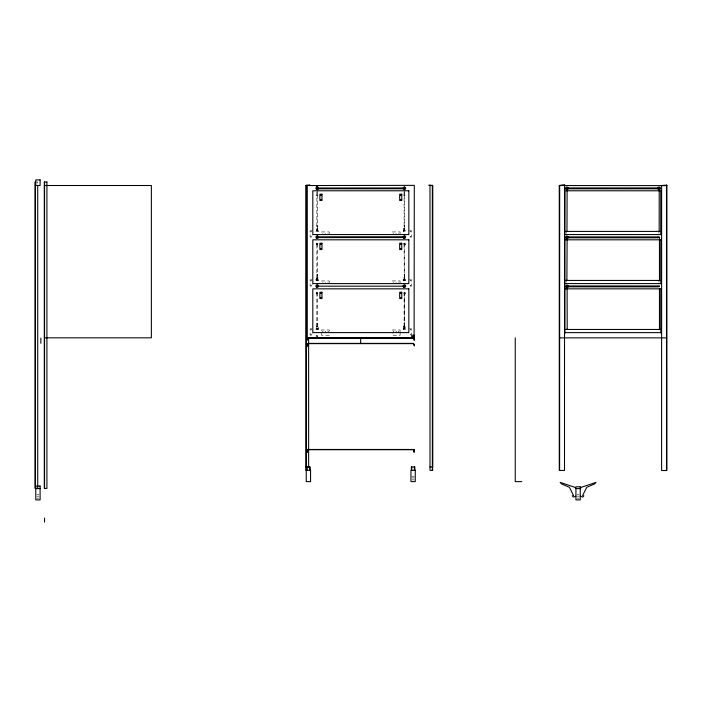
<?xml version="1.0" encoding="UTF-8"?>
<svg xmlns="http://www.w3.org/2000/svg" width="702" height="702" viewBox="0 0 702 702"><rect width="100%" height="100%" fill="white"/><g stroke="black" fill="none" stroke-linecap="round" stroke-linejoin="round"><path stroke-width="0.53" stroke-dasharray="3.51 2.63" d="M317.497 325.982C320.498 330.317 314.057 327.062 316.365 329.343M316.813 280.352C319.015 280.914 313.741 279.791 316.813 279.422M318.375 230.66L318.401 231.563L315.926 231.563L315.909 230.651L317.322 230.651L316.47 230.66M315.926 328.431C317.322 328.896 316.672 326.834 316.83 325.982C318.866 325.658 316.26 329.335 317.497 328.413M317.83 279.44C315.216 280.045 319.717 278.246 317.304 276.992C315.724 276.641 317.576 280.116 315.926 279.44M317.497 329.343L318.375 329.343L318.401 328.422L316.856 328.431L317.041 325.982M316.865 292.769L316.804 328.431M318.375 280.344C319.059 279.501 317.55 279.063 316.918 279.44C317.866 272.859 316.137 280.774 317.497 279.422M316.865 244.849L316.865 279.317L317.383 279.317M316.865 191.795L316.865 230.537L318.032 230.66M317.444 292.69L317.444 323.771C317.927 325.175 316.637 329.08 317.383 328.308M317.444 243.699L317.497 279.431M317.444 194.919L317.444 225.877C317.085 239.821 317.014 221.481 317.83 230.66M317.444 193.849L317.444 189.575M404.519 325.982C402.43 325.123 404.422 332.221 404.694 325.982C407.283 328.931 401.325 328.211 403.694 329.343M404.721 280.352L403.15 280.344L403.132 279.431L404.615 279.317L404.668 243.699M403.15 231.563C403.141 231.546 403.352 230.089 405.054 230.66M404.721 279.422L404.01 279.44L404.115 276.992L404.747 276.992L404.791 279.431L403.799 279.422M404.027 325.982L404.08 328.422L405.598 328.422L405.624 329.335L404.835 329.343M404.089 292.769L404.089 328.308L405.598 328.431M404.721 276.992C404.922 283.117 403.659 276.114 404.334 276.992M404.089 244.849L404.264 279.431M404.089 191.795L404.089 225.965C401.114 236.039 407.45 227.922 404.08 228.211C406.405 234.196 401.456 227.948 404.589 228.211M404.378 292.725L404.536 324.359L404.668 292.69M404.668 194.919L404.668 226C403.404 228.834 405.87 231.502 405.414 231.572M404.668 193.849L404.668 189.575M404.484 280.352C406.44 280.879 405.545 278.457 403.913 279.44M404.598 328.317L404.484 324.21M316.865 226.307L317.313 226.439M316.865 275.087L317.383 275.21L316.927 275.21M316.865 324.078L317.313 324.21M404.089 226.307L404.615 226.439L404.176 226.579M404.089 275.087L404.615 275.219L404.159 275.359M410.731 334.31L410.275 334.222L410.67 334.477M322.63 233.406L323.095 233.406M325.237 233.406L325.71 233.406M327.869 233.406L328.343 233.406M393.304 233.406L393.778 233.406M395.946 233.406L396.419 233.406M398.552 233.406L399.026 233.406M325.702 282.52L325.263 282.564M328.334 282.52L327.895 282.564M393.769 282.52L393.331 282.564M396.411 282.52L395.972 282.564M399.017 282.52L398.578 282.564M323.087 282.537L322.648 282.564M393.673 331.677L393.506 331.247L393.453 331.704M396.305 331.677L396.139 331.247L396.095 331.704M325.605 331.677L325.474 331.239L325.386 331.704M328.238 331.677L328.106 331.239L328.018 331.704M322.973 331.686L322.841 331.239L322.78 331.704M398.876 331.704L398.771 331.239L398.701 331.704M317.155 336.951C319.524 335.021 314.303 334.994 316.672 336.951M405.572 230.66L405.159 230.66M315.926 280.344L316.584 280.335M403.15 280.344L403.799 280.335M315.926 329.335L316.584 329.326M403.15 329.335L403.799 329.326M404.835 280.352L405.572 280.344M318.199 231.572L317.83 231.555M317.497 280.335L318.348 280.344L317.83 280.352M404.01 279.431L405.054 279.44M316.909 226.43L316.979 226.579M316.909 230.537L317.392 230.651M316.892 230.66L317.313 230.537M317.374 324.359L317.041 324.35M404.545 328.422L404.264 328.422M404.668 276.992L404.519 276.992M317.83 279.422L317.093 279.431M403.492 231.555L404.721 231.572M316.269 329.335L317.383 329.343M403.694 230.642L404.668 230.66L403.913 230.66M317.365 276.992L316.83 276.992M318.375 328.422L317.243 328.431M404.203 328.317L403.15 328.431M403.589 329.326L404.15 329.326M317.225 228.211L316.699 230.642M317.269 279.44L317.725 279.44M404.484 279.44L404.949 279.44M317.225 325.991L316.83 325.982M403.913 329.326L405.598 329.335M35.363 182.002L37.724 182.002L37.724 184.187M312.206 230.8L310.108 230.8L310.108 237.109L312.206 237.109L312.206 235.003M409.45 230.8L411.547 230.8L411.547 237.109L409.45 237.109M312.206 279.826L310.108 279.826L310.108 286.126L312.206 286.126L312.206 284.029M409.45 279.826L411.547 279.826L411.547 286.126L409.45 286.126M312.206 328.852L310.108 328.852L310.108 335.152L312.206 335.152L312.206 333.055M409.45 328.852L411.547 328.852L411.547 335.152M317.041 329.326L318.375 329.335M329.273 335.24L321.569 335.231L321.569 329.975L329.273 329.975L329.273 332.608M412.03 476.246L414.189 476.246M412.03 477.895L414.189 477.895M412.03 479.861L414.189 479.861M36.855 494.533L39.022 494.533M577 494.533L579.168 494.533M36.855 496.182L39.022 496.182M577 496.182L579.168 496.182M36.855 498.148L39.022 498.148M577 498.148L579.168 498.148M403.913 328.439L405.054 328.422M403.799 279.44L403.15 279.44M317.83 328.422L316.935 328.431M403.589 230.66L403.15 230.66M404.115 230.66L404.185 228.211M658.95 231.291L658.959 233.222M658.95 280.273L658.959 282.213M566.584 231.318L566.593 233.248M566.593 280.273L566.602 282.213M400.087 233.678L400.087 231.932L392.383 231.932L392.383 233.678M400.087 282.704L400.087 280.949L392.383 280.949L392.383 282.704M400.087 331.73L400.087 329.975L392.383 329.975L392.383 331.73M400.087 332.608L400.087 335.231L392.383 335.231L392.383 332.608M329.273 233.678L329.273 231.932L321.569 231.932L321.569 234.556M329.273 282.704L329.273 280.949L321.569 280.949L321.569 283.582M310.916 231.739L311.39 231.809L310.925 231.721M310.916 236.241L311.39 236.276L310.925 236.214M310.916 280.765L311.39 280.809L310.916 280.765M310.916 285.258L311.39 285.302L310.916 285.258M310.916 329.791L311.39 329.835L310.916 329.791M310.916 334.284L311.39 334.327L310.916 334.284M316.567 336.082L317.269 336.144L316.576 336.047M410.258 231.739L410.731 231.783L410.266 231.721M410.258 236.241L410.731 236.302L410.266 236.214M410.258 280.765L410.731 280.809L410.258 280.765M410.258 285.258L410.731 285.302L410.258 285.258M410.258 329.791L410.731 329.835L410.258 329.791M316.856 225.904L317.444 225.947L316.883 225.833M316.856 274.684L317.444 274.728L316.865 274.657M316.856 323.675L317.444 323.719L316.865 323.648M404.08 225.904L404.668 225.947L404.106 225.833M404.08 274.684L404.668 274.728L404.089 274.657M404.08 323.675L404.668 323.719L404.089 323.648"/><path stroke-width="1.05" d="M318.182 237.548L318.182 236.802L403.387 236.758L403.387 237.548L318.182 237.592L318.182 236.811M318.182 188.75L318.182 188.004L403.387 187.96L403.387 188.75L318.182 188.794L318.182 188.031M659.459 237.416L658.95 237.311L659.459 237.355L659.459 280.273M306.002 185.477L309.819 185.17L306.002 185.477L306.002 470.287M564.513 185.53L564.513 470.454L559.266 470.454L559.266 185.53L564.926 185.074L559.678 185.425L559.617 470.454M317.146 187.952L317.383 188.733M317.383 236.82L317.067 237.574L317.076 236.758M317.295 286.556L317.479 285.898L316.83 285.898M404.817 188.25L404.185 188.759L404.843 188.399M405.335 236.311C404.326 238.724 404.176 234.459 404.694 236.837M403.992 286.311C404.141 287.487 404.922 283.915 404.22 285.775M404.721 286.46L404.01 285.968M405.335 285.337L404.817 286.284M566.461 188.189L566.935 188.82L567.155 188.048M567.26 286.223L566.812 286.855L566.444 286.249M658.827 188.627L659.643 188.162M658.818 188.285L659.599 188.224M659.634 188.39L659.213 188.803M659.661 237.513L658.809 237.311L659.678 237.355M404.668 188.329L403.975 188.505L404.694 188.039M404.019 237.092C404.668 238.601 403.597 236.276 404.835 237.171M404.668 237.144L404.317 236.864M567.093 237.557L567.084 237.469M316.751 286.047L317.444 286.451M566.444 237.215L566.856 237.82L567.26 237.188M567.023 237.548L566.689 237.092L566.979 237.662M567.119 286.24L566.768 286.82M317.12 187.978L316.927 188.733M404.808 237.32L404.571 236.802M658.818 188.241L659.468 188.048M659.038 286.785L659.529 286.047L658.88 286.627M404.615 188.54L404.027 188.619M567.137 188.513L567.084 188.733M405.194 244.673L405.08 243.576L403.983 243.462M404.106 286.276L404.624 286.004M405.194 293.699L404.782 292.401M567.058 286.179L566.856 286.714M404.492 188.785L404.764 188.215M404.58 237.364L404.773 237.057M566.567 188.022L567.242 188.189M317.339 188.619L317.128 188.092L316.918 188.715M317.295 237.434L317.014 236.907L317.418 237.495M566.654 236.969L567.286 237.294M566.681 285.977L567.286 286.337M575.921 496.182L573.402 497.104L572.279 495.858L573.552 495.507L569.392 487.276L561.574 483.959L560.143 482.362L574.675 487.241L575.921 488.61L580.247 488.636L581.502 487.241L596.033 482.362L594.594 483.959L586.775 487.276L582.616 495.507L583.888 495.858L582.774 497.104L580.247 496.182M316.953 292.374L316.514 293.769M317.12 236.758L317.26 235.969L317.304 236.785M317.26 285.679L317.128 284.994L317.12 285.749M307.88 337.864C306.037 339.382 306.932 342.541 307.88 338.127L413.46 338.127C414.399 342.664 415.33 339.189 413.46 337.864M404.37 286.179L404.01 286.214M567.198 329.317L567.111 288.54M566.979 231.283L567.102 190.54M659.336 231.283L659.397 231.283M567.111 239.505L566.891 280.273M566.628 329.317L567.067 329.317M567.023 280.282L566.628 280.282M429.993 466.927L432.625 466.927L432.625 185.539L428.808 185.231L432.344 185.495M44.551 185.504L151.36 185.504L151.36 337.829L44.551 337.829M559.266 185.53L666.9 185.626L666.865 470.542L661.617 470.542L661.617 185.626M567.936 187.934L658.151 187.934M659.169 231.291L659.204 190.514M565.022 231.414L661.047 231.414M565.022 234.565L661.047 234.565L661.047 190.786L565.022 190.786L564.926 234.854M565.022 239.812L661.047 239.812L661.047 283.59L565.022 283.59M565.022 280.431L661.047 280.431M318.182 286.179L403.387 286.179M565.022 288.838L661.047 288.838L661.047 332.608L565.022 332.608M565.022 329.457L661.047 329.457M559.634 337.864L666.435 337.864M307.265 449.728L414.075 449.728M306.002 466.865L308.626 466.865M306.239 470.349L310.565 470.349L310.565 481.625L306.239 481.625L306.283 185.17M521.77 481.625L515.25 481.625L515.25 337.864M35.776 488.636L40.102 488.636M317.278 285.889L316.962 286.381L317.401 286.004M317.673 186.556L316.576 186.671L316.462 187.767M317.673 243.462L316.576 243.576L316.462 244.673M666.523 470.542L666.488 185.17L661.205 185.521M661.231 191.014L661.231 234.854M661.231 239.233L661.231 284.17M661.231 288.548L661.231 333.476M659.459 288.54L659.459 329.308M658.151 187.96L658.151 188.785L567.936 188.812L567.936 187.96M564.926 239.233L564.926 284.17M564.926 288.548L564.926 333.476M432.344 185.231L432.362 470.34M414.864 470.349L414.864 466.927L411.354 466.927L411.354 470.349M414.355 466.927L414.355 470.34M414.092 337.864L414.303 185.363L307.283 185.539L307.283 337.864L414.355 337.864L414.355 335.24L411.723 335.24L411.723 337.864M413.811 449.728L414.075 452.351L414.075 449.464L307.265 449.464L307.265 452.351L307.529 449.728M411.714 466.927L411.714 470.34M403.387 188.013L403.387 188.741M403.387 236.811L403.387 237.539M360.67 338.127L360.67 343.383M310.152 470.349L310.152 466.927L306.651 466.927L306.651 470.349M309.643 466.927L309.643 470.34M308.626 337.671L308.626 466.997M307.011 466.927L307.011 470.34M44.551 182.002L44.551 488.408M44.551 518.032L44.551 522.121M40.848 338.092L40.848 343.348M37.724 185.284L37.724 488.408L35.1 488.408L35.1 182.002M35.363 182.002L35.363 488.408M318.182 285.811L318.182 286.548L318.182 285.811M403.387 285.811L403.387 286.548L403.387 285.811M659.459 286.39L658.95 286.372L659.459 286.407M412.6 336.521L413.469 336.609L412.609 336.486M307.274 343.936L307.529 346.27L307.88 343.638L413.46 343.638C414.408 348.095 415.321 344.831 413.46 343.383L307.88 343.383L307.274 343.936M316.848 187.258L317.541 187.355L316.856 187.188M316.848 195.138L317.541 195.226L316.848 195.103M316.848 244.164L317.541 244.252L316.848 244.129M320.691 195.147L321.165 195.191L320.7 195.121M320.691 199.64L321.165 199.701L320.7 199.596M316.848 293.182L317.541 293.278L316.848 293.155M320.691 244.173L321.165 244.235L320.7 244.129M320.691 248.666L321.165 248.727L320.7 248.622M320.691 293.199L321.165 293.26L320.7 293.155M320.691 297.692L321.165 297.753L320.7 297.648M400.482 195.147L400.956 195.191L400.491 195.121M400.482 199.64L400.956 199.701L400.491 199.596M400.482 244.173L400.956 244.235L400.491 244.129M400.482 248.666L400.956 248.727L400.491 248.622M404.115 187.258L404.808 187.355L404.124 187.188M404.115 195.138L404.808 195.2L404.115 195.103M400.482 293.199L400.956 293.26L400.491 293.155M400.482 297.692L400.956 297.753L400.491 297.648M404.115 244.164L404.808 244.226L404.115 244.129M404.115 293.182L404.808 293.252L404.115 293.155M566.593 188.373L567.102 188.197L566.593 188.373M40.102 179.879L35.776 179.879L35.776 185.504L40.102 185.504L40.102 179.879M46.92 182.002L44.287 182.002L44.287 488.408L46.92 488.408L46.92 182.002M432.625 185.539L429.993 185.539L429.993 470.34L432.625 470.331L432.625 185.539M408.836 190.786L312.811 190.786L312.811 234.565L408.836 234.565L408.836 190.786M321.981 194.208L319.884 194.208L319.884 200.509L321.981 200.509L321.981 194.208M401.772 194.208L399.675 194.208L399.675 200.509L401.772 200.509L401.772 194.208M658.151 236.925L567.936 236.925L567.936 237.776L658.151 237.802L658.151 236.951M408.836 239.812L312.811 239.812L312.811 283.59L408.836 283.59L408.836 239.812M321.981 243.234L319.884 243.234L319.884 249.535L321.981 249.535L321.981 243.234M401.772 243.234L399.675 243.234L399.675 249.535L401.772 249.535L401.772 243.234M658.151 285.96L567.936 285.96L567.936 286.811L658.151 286.837L658.151 285.986M408.836 288.838L312.811 288.838L312.811 332.608L408.836 332.608L408.836 288.838M321.981 292.251L319.884 292.251L319.884 298.561L321.981 298.561L321.981 292.251M401.772 292.251L399.675 292.251L399.675 298.561L401.772 298.561L401.772 292.251M415.268 470.349L410.951 470.349L410.951 481.625L415.268 481.625L415.268 470.322M40.102 486.056L35.776 486.056L35.776 499.912L40.102 499.912L40.102 486.056M580.247 486.811L575.921 486.811L575.921 499.912L580.247 499.912L580.247 486.811M666.523 185.179L666.9 185.626L666.575 185.196M316.532 189.47A1.246 1.246 0 0 0 318.401 188.39A1.246 1.246 0 0 0 316.532 187.311A1.246 1.246 0 0 0 316.532 189.47M403.659 189.417A1.246 1.246 0 0 0 405.616 188.505A1.246 1.246 0 0 0 403.852 187.267A1.246 1.246 0 0 0 403.659 189.417M316.435 238.189A1.246 1.246 0 0 0 318.392 237.285A1.246 1.246 0 0 0 316.628 236.039A1.246 1.246 0 0 0 316.435 238.189M403.659 238.197A1.246 1.246 0 0 0 405.616 237.294A1.246 1.246 0 0 0 403.852 236.047A1.246 1.246 0 0 0 403.659 238.197M316.435 287.188A1.246 1.246 0 0 0 318.392 286.284A1.246 1.246 0 0 0 316.628 285.038A1.246 1.246 0 0 0 316.435 287.188M403.659 287.179A1.246 1.246 0 0 0 405.616 286.276A1.246 1.246 0 0 0 403.852 285.03A1.246 1.246 0 0 0 403.659 287.179M658.537 189.54A1.316 1.316 0 0 0 660.512 188.39A1.316 1.316 0 0 0 658.537 187.25A1.316 1.316 0 0 0 658.537 189.54M566.198 189.54A1.316 1.316 0 0 0 568.172 188.39A1.316 1.316 0 0 0 566.198 187.25A1.316 1.316 0 0 0 566.198 189.54M566.198 287.566A1.316 1.316 0 0 0 568.172 286.425A1.316 1.316 0 0 0 566.198 285.275A1.316 1.316 0 0 0 566.198 287.566M566.198 238.522A1.316 1.316 0 0 0 568.172 237.381A1.316 1.316 0 0 0 566.198 236.241A1.316 1.316 0 0 0 566.198 238.522"/></g></svg>
